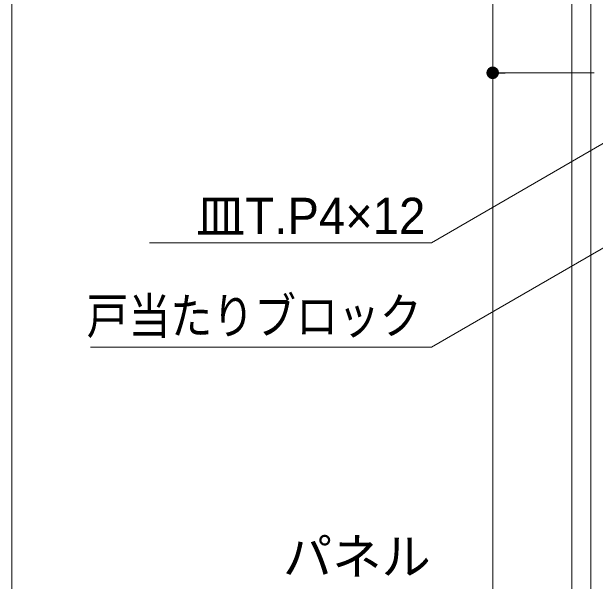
# Model space of a CAD drawing. Units: millimetres, scale not verified. Extents: x -6062 to 6062, y -3045 to 3045.
# Drawn here: x 202 to 795, y -96 to 482 of the extents above; entities that cross this region are included whole.
import ezdxf
from ezdxf.enums import TextEntityAlignment as Align

# ---------------------------------------------------------------- set-up
doc = ezdxf.new("R2010")
doc.units = ezdxf.units.MM
doc.header["$LTSCALE"] = 20
doc.header["$PDMODE"] = 32
doc.header["$PDSIZE"] = 10
for name, color, linetype, lineweight in [('0-0_2寸法-3', 7, 'Continuous', 15), ('0-1_2寸法-1', 7, 'Continuous', 15), ('0-2_0', 7, 'Continuous', 25), ('0-4_2寸法-2', 7, 'Continuous', 15), ('0-6_3一般', 7, 'Continuous', 15)]:
    doc.layers.add(name, color=color, linetype=linetype, lineweight=lineweight)
doc.layers.add('0-3_Defpoints', color=7, linetype='Continuous')
doc.styles.add('ＭＳ Ｐゴシック', font='')
doc.styles.get('ＭＳ Ｐゴシック').set_extended_font_data('MS PGothic')

# ---------------------------------------------------------------- blocks, each defined once
blk = doc.blocks.new('_Dot')
at = {"layer": '0-2_0'}
blk.add_line((-10, 0), (-20, 0), dxfattribs=at)
for points in [[(0, 0), (-4.26, 9.05), (-3.09, 9.51)], [(0, 0), (-3.09, 9.51), (-1.87, 9.82)], [(0, 0), (-1.87, 9.82), (-0.63, 9.98)], [(0, 0), (-0.63, 9.98), (0.63, 9.98)], [(0, 0), (0.63, 9.98), (1.87, 9.82)], [(0, 0), (1.87, 9.82), (3.09, 9.51)], [(0, 0), (3.09, 9.51), (4.26, 9.05)], [(0, 0), (-10, 0), (-9.92, 1.25)], [(0, 0), (-9.92, -1.25), (-10, 0)], [(0, 0), (-9.92, 1.25), (-9.69, 2.49)], [(0, 0), (-9.69, -2.49), (-9.92, -1.25)], [(0, 0), (-9.69, 2.49), (-9.3, 3.68)], [(0, 0), (-9.3, -3.68), (-9.69, -2.49)], [(0, 0), (-9.3, 3.68), (-8.76, 4.82)], [(0, 0), (-8.76, -4.82), (-9.3, -3.68)], [(0, 0), (-8.76, 4.82), (-8.09, 5.88)], [(0, 0), (-8.09, -5.88), (-8.76, -4.82)], [(0, 0), (-8.09, 5.88), (-7.29, 6.85)], [(0, 0), (-7.29, -6.85), (-8.09, -5.88)], [(0, 0), (-7.29, 6.85), (-6.37, 7.71)], [(0, 0), (-6.37, -7.71), (-7.29, -6.85)], [(0, 0), (-6.37, 7.71), (-5.36, 8.44)], [(0, 0), (-5.36, -8.44), (-6.37, -7.71)], [(0, 0), (-5.36, 8.44), (-4.26, 9.05)], [(0, 0), (-4.26, -9.05), (-5.36, -8.44)], [(0, 0), (-3.09, -9.51), (-4.26, -9.05)], [(0, 0), (-1.87, -9.82), (-3.09, -9.51)], [(0, 0), (-0.63, -9.98), (-1.87, -9.82)], [(0, 0), (0.63, -9.98), (-0.63, -9.98)], [(0, 0), (4.26, 9.05), (5.36, 8.44)], [(0, 0), (5.36, 8.44), (6.37, 7.71)], [(0, 0), (6.37, 7.71), (7.29, 6.85)], [(0, 0), (7.29, 6.85), (8.09, 5.88)], [(0, 0), (8.09, 5.88), (8.76, 4.82)], [(0, 0), (8.76, 4.82), (9.3, 3.68)], [(0, 0), (9.3, 3.68), (9.69, 2.49)], [(0, 0), (9.69, 2.49), (9.92, 1.25)], [(0, 0), (9.92, 1.25), (10, 0)], [(0, 0), (1.87, -9.82), (0.63, -9.98)], [(0, 0), (3.09, -9.51), (1.87, -9.82)], [(0, 0), (4.26, -9.05), (3.09, -9.51)], [(0, 0), (5.36, -8.44), (4.26, -9.05)], [(0, 0), (6.37, -7.71), (5.36, -8.44)], [(0, 0), (7.29, -6.85), (6.37, -7.71)], [(0, 0), (8.09, -5.88), (7.29, -6.85)], [(0, 0), (8.76, -4.82), (8.09, -5.88)], [(0, 0), (9.3, -3.68), (8.76, -4.82)], [(0, 0), (9.69, -2.49), (9.3, -3.68)], [(0, 0), (9.92, -1.25), (9.69, -2.49)], [(0, 0), (10, 0), (9.92, -1.25)]]:
    blk.add_solid(points, dxfattribs=at)
blk = doc.blocks.new('グループ-9')
at = {"layer": '0-6_3一般'}
blk.add_line((49563.7, -38750), (49563.7, 15950), dxfattribs=at)
blk.add_lwpolyline([(51553.7, -35904.9), (51553.7, 12700), (51173.7, 12700), (51173.7, -35904.9)], close=True, dxfattribs=at)
blk = doc.blocks.new('グループ-16')
at = {"layer": '0-6_3一般'}
blk.add_blockref('グループ-9', (0, 0), dxfattribs=at)
blk = doc.blocks.new('グループ-18')
at = {"layer": '0-6_3一般'}
blk.add_blockref('グループ-16', (0, 0), dxfattribs=at)

msp = doc.modelspace()

# ---------------------------------------------------------------- linework, layer by layer
at = {"layer": '0-0_2寸法-3'}
for points in [[(837.62, 368.89), (628.43, 247.73), (342.13, 247.73)], [(870.68, 281.56), (628.43, 141.7), (282.13, 141.7)]]:
    msp.add_lwpolyline(points, dxfattribs=at)
at = {"layer": '0-1_2寸法-1'}
msp.add_line((202.18, 784.79), (202.18, -1927.29), dxfattribs=at)
at = {"layer": '0-3_Defpoints'}
msp.add_point((690.68, 420.25), dxfattribs=at)
at = {"layer": '0-4_2寸法-2'}
for p, q in [((690.68, 440.25), (690.88, 440.25)), ((703.4, 420.25), (793.85, 420.25))]:
    msp.add_line(p, q, dxfattribs=at)

# ---------------------------------------------------------------- block references
at = {"layer": '0-4_2寸法-2', "xscale": 0.6356201, "yscale": 0.6356201, "rotation": 180}
msp.add_blockref('_Dot', (690.68, 420.25), dxfattribs=at)
at = {"layer": '0-6_3一般', "xscale": 0.05, "yscale": 0.05}
msp.add_blockref('グループ-18', (-1787.5, 0), dxfattribs=at)

# ---------------------------------------------------------------- texts
at = {"layer": '0-0_2寸法-3', "style": 'ＭＳ Ｐゴシック'}
for s, p in [('皿T.P4×12', (389.45, 245.67)), ('パネル', (477.63, -100.3))]:
    msp.add_text(s, height=36.69, dxfattribs=at).set_placement(p, align=Align.BOTTOM_LEFT)
at = {"layer": '0-0_2寸法-3', "style": 'ＭＳ Ｐゴシック', "width": 0.85}
msp.add_text('戸当たりブロック', height=36.69, dxfattribs=at).set_placement((278.28, 144.08), align=Align.BOTTOM_LEFT)

doc.saveas('drawing.dxf')
